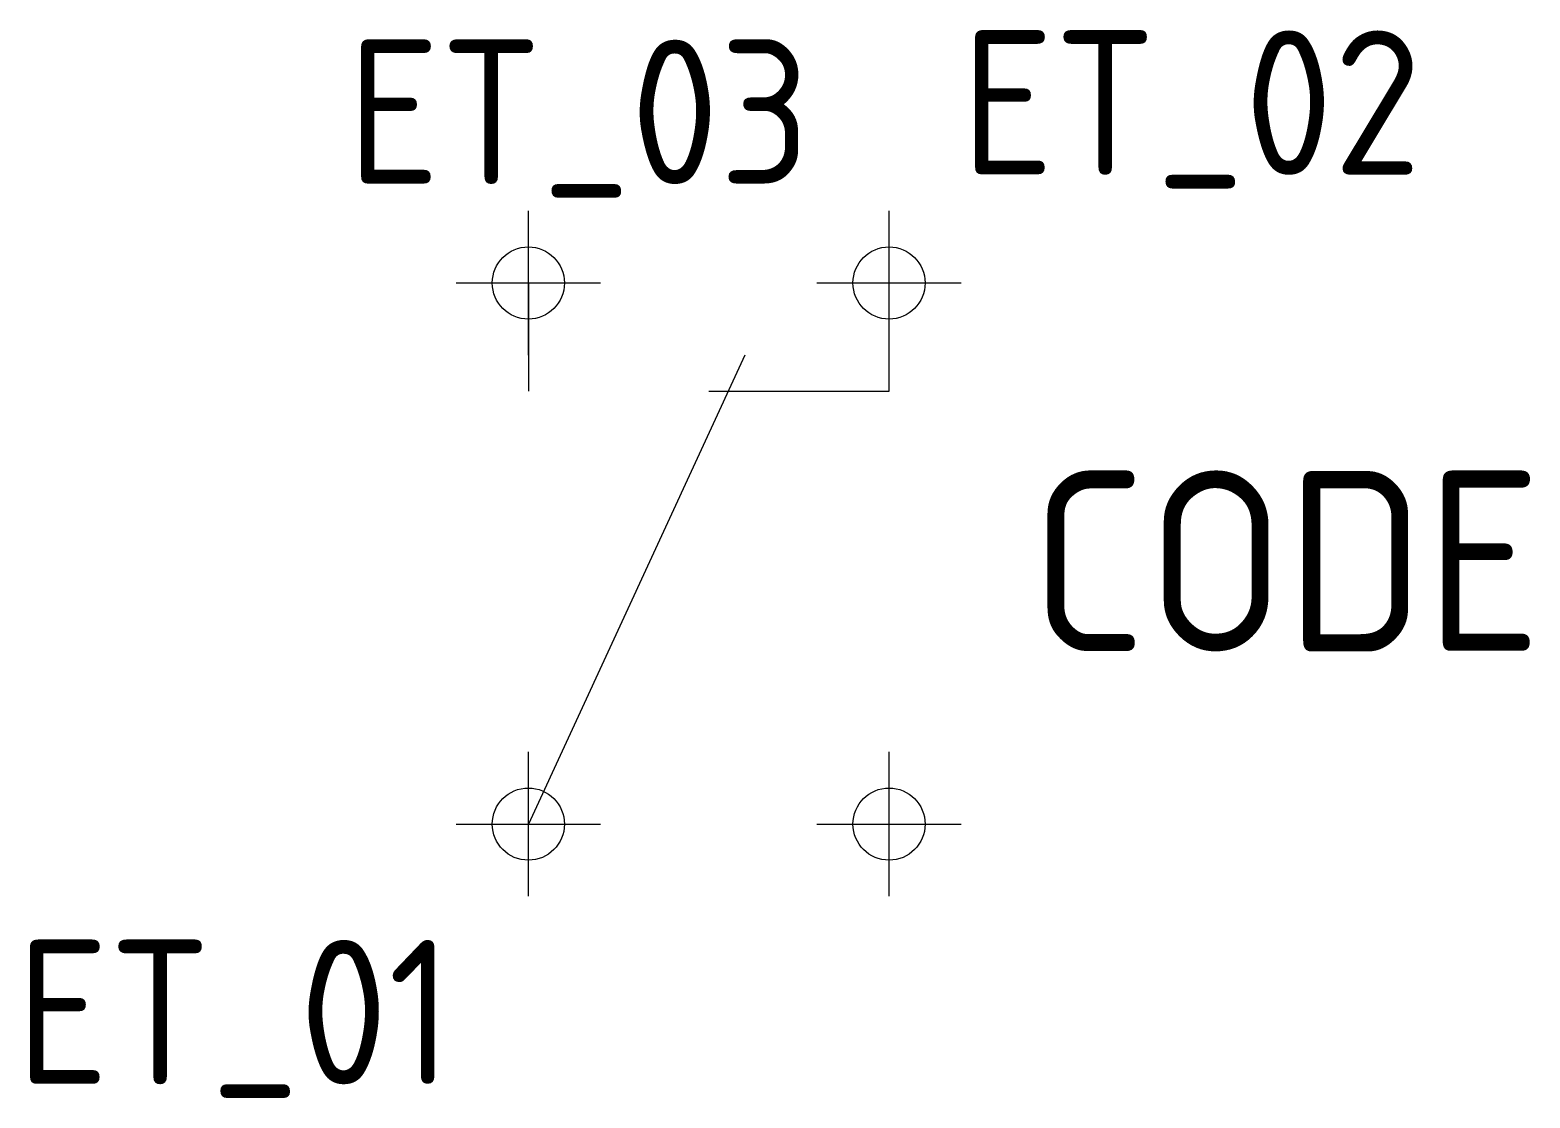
# Model space of a CAD drawing. Extents: x 458.1 to 478.9, y 233.7 to 248.5.
import ezdxf
from ezdxf.enums import TextEntityAlignment as Align

# ---------------------------------------------------------------- set-up
doc = ezdxf.new("R2010")
doc.units = 0
doc.header["$LTSCALE"] = 10
doc.header["$MEASUREMENT"] = 0
doc.header["$PDMODE"] = 34
doc.header["$PDSIZE"] = 1
doc.layers.get('0').update_dxf_attribs({"linetype": 'CONTINUOUS'})
for name, color, linetype in [('C', 7, 'CONTINUOUS'), ('TKST2', 2, 'CONTINUOUS'), ('TKST3', 1, 'CONTINUOUS')]:
    doc.layers.add(name, color=color, linetype=linetype)
doc.styles.get("Standard").update_dxf_attribs({"font": 'ISO8', "width": 1.2})

msp = doc.modelspace()

# ---------------------------------------------------------------- linework, layer by layer
for points in [[(465, 245), (465, 243.5)], [(467.5, 243.5), (470, 243.5), (470, 245)], [(468, 244), (465, 237.5)]]:
    msp.add_lwpolyline(points)
at = {"layer": 'C', "color": 1}
msp.add_point((465, 245), dxfattribs=at)
at = {"layer": 'C', "color": 3}
msp.add_point((470, 245), dxfattribs=at)
at = {"layer": 'C', "color": 2}
msp.add_point((465, 237.5), dxfattribs=at)
at = {"layer": 'C', "color": 4}
msp.add_point((470, 237.5), dxfattribs=at)

# ---------------------------------------------------------------- texts
at = {"layer": 'TKST2'}
msp.add_attdef('ET_02', (471, 246.5), '35', height=2, dxfattribs=at)
for tag, p in [('ET_03', (468.91, 246.372)), ('ET_01', (463.955, 233.894))]:
    msp.add_attdef(tag, text='', height=2, dxfattribs=at).set_placement(p, align=Align.RIGHT)
at = {"layer": 'TKST3'}
msp.add_attdef('CODE', (471.955, 239.894), '-K', height=2.5, dxfattribs=at)

doc.saveas('drawing.dxf')
